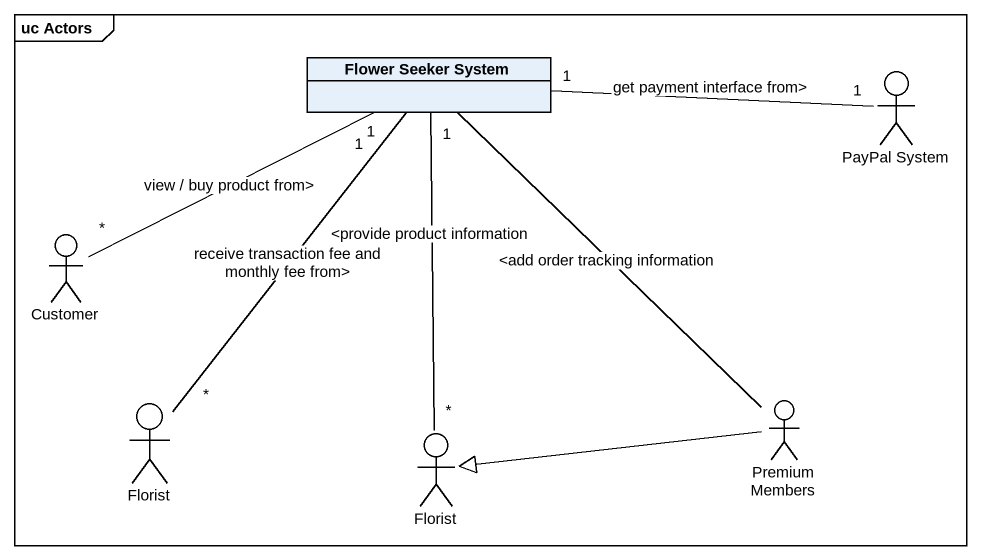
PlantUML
@startuml
mainframe uc Actors
allowmixing
hide circle
hide empty members
class "Flower Seeker System" as Flower_Seeker_System
actor "PayPal System" as PayPal_System
actor Customer
actor Florist
actor "Florist" as Florist_2
actor "Premium Members" as Premium_Members
Flower_Seeker_System "1" -right- "1" PayPal_System : get payment interface from>
Flower_Seeker_System "1" -- "*" Florist : receive transaction fee and monthly fee from>
Flower_Seeker_System "1" -- "*" Florist_2 : <provide product information
Flower_Seeker_System -- Premium_Members : <add order tracking information
Customer "*" -right- "1" Flower_Seeker_System : view / buy product from>
Premium_Members -left-|> Florist_2
@enduml
